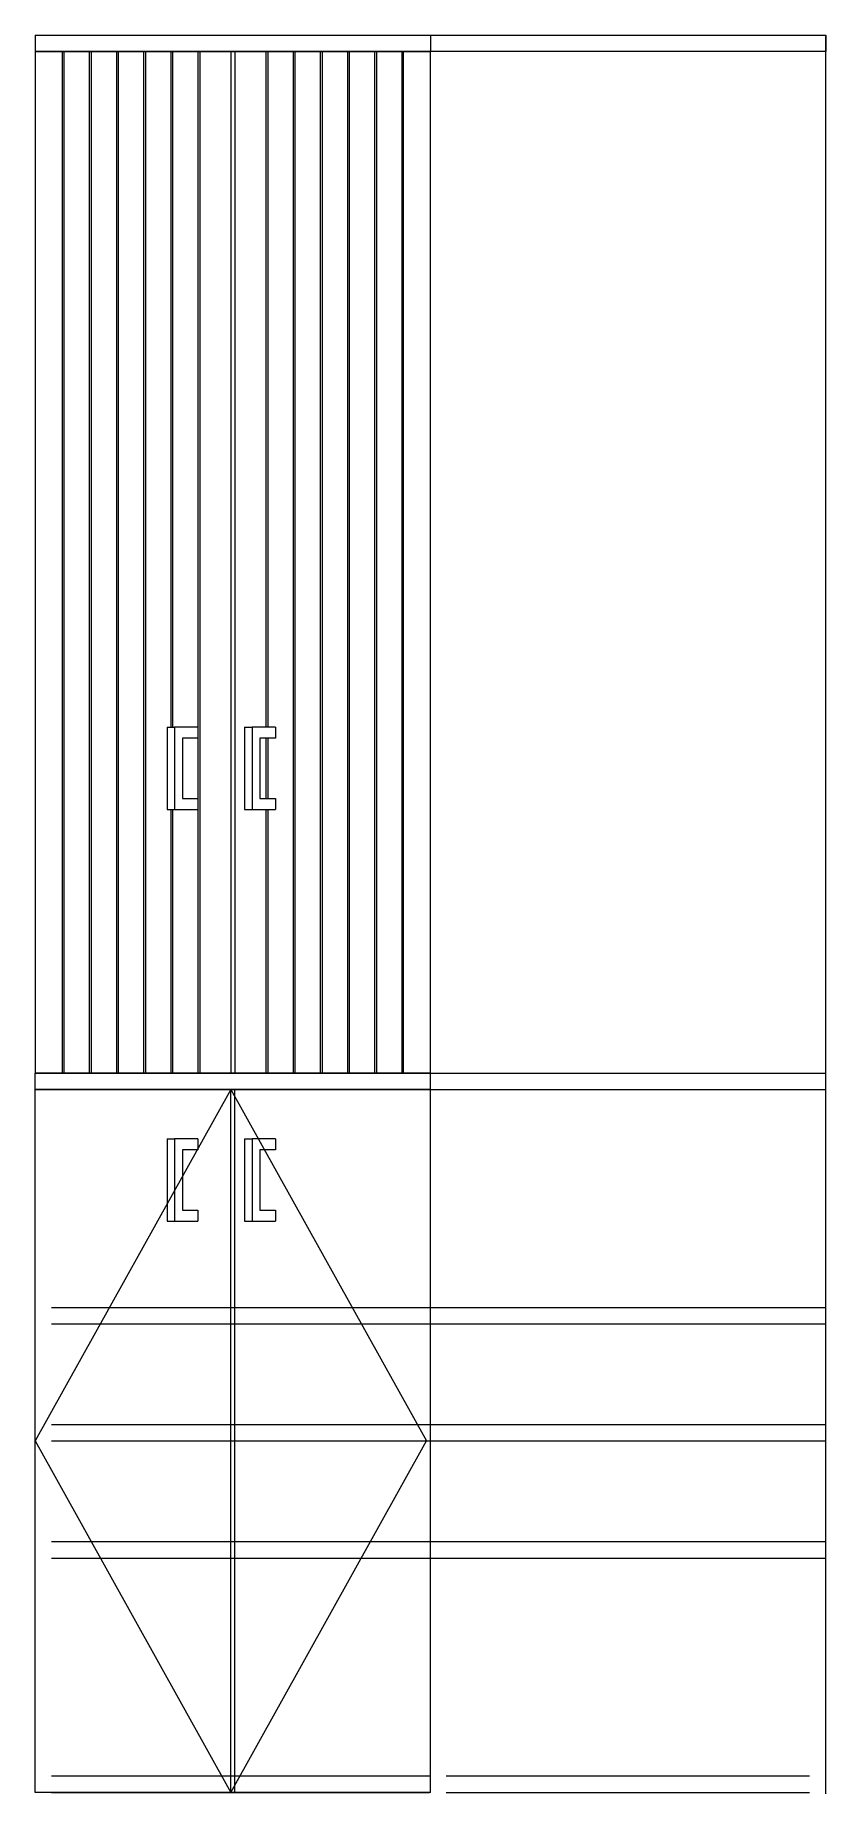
# Model space of a CAD drawing. Extents: x -36 to 0, y 3.9 to 84.
import ezdxf

# ---------------------------------------------------------------- set-up
doc = ezdxf.new("R2010")
doc.units = 0
doc.header["$MEASUREMENT"] = 0
doc.layers.get('0').update_dxf_attribs({"lineweight": 0})
doc.layers.add('G-PLAN-OTLN', color=6, linetype='Continuous', lineweight=9)

# ---------------------------------------------------------------- blocks, each defined once
blk = doc.blocks.new('HANDLE-VER-SQR-V1')
at = {"layer": 'G-PLAN-OTLN'}
for p, q in [((-29.997, 33.75), (-29.651, 33.75)), ((-29.997, 33.75), (-29.997, 30.001)), ((-28.591, 33.75), (-29.651, 33.75)), ((-29.651, 33.75), (-29.651, 30.001)), ((-28.591, 33.75), (-28.591, 33.251)), ((-28.591, 33.251), (-29.298, 33.251)), ((-29.298, 33.251), (-29.298, 30.5)), ((-29.298, 30.5), (-28.591, 30.5)), ((-28.591, 30.5), (-28.591, 30.001)), ((-29.997, 30.001), (-29.651, 30.001)), ((-29.651, 30.001), (-28.591, 30.001))]:
    blk.add_line(p, q, dxfattribs=at)
blk = doc.blocks.new('HANDLE-VER-SQR-V2')
at = {"layer": 'G-PLAN-OTLN'}
for p, q in [((-26.469, 33.75), (-26.124, 33.75)), ((-26.469, 33.75), (-26.469, 30.001)), ((-25.064, 33.75), (-26.124, 33.75)), ((-26.124, 33.75), (-26.124, 30.001)), ((-25.064, 33.75), (-25.064, 33.251)), ((-25.064, 33.251), (-25.771, 33.251)), ((-25.771, 33.251), (-25.771, 30.5)), ((-25.771, 30.5), (-25.064, 30.5)), ((-25.064, 30.5), (-25.064, 30.001)), ((-26.469, 30.001), (-26.124, 30.001)), ((-26.124, 30.001), (-25.064, 30.001))]:
    blk.add_line(p, q, dxfattribs=at)
blk = doc.blocks.new('HANDLE-VER-SQR-V3')
at = {"layer": 'G-PLAN-OTLN'}
for p, q in [((-29.997, 52.499), (-29.651, 52.499)), ((-29.997, 52.499), (-29.997, 48.75)), ((-28.591, 52.499), (-29.651, 52.499)), ((-29.651, 52.499), (-29.651, 48.75)), ((-28.591, 52.499), (-28.591, 52)), ((-28.591, 52), (-29.298, 52)), ((-29.298, 52), (-29.298, 49.249)), ((-29.298, 49.249), (-28.591, 49.249)), ((-28.591, 49.249), (-28.591, 48.75)), ((-29.997, 48.75), (-29.651, 48.75)), ((-29.651, 48.75), (-28.591, 48.75))]:
    blk.add_line(p, q, dxfattribs=at)
blk = doc.blocks.new('HANDLE-VER-SQR-V4')
at = {"layer": 'G-PLAN-OTLN'}
for p, q in [((-26.469, 52.499), (-26.124, 52.499)), ((-26.469, 52.499), (-26.469, 48.75)), ((-25.064, 52.499), (-26.124, 52.499)), ((-26.124, 52.499), (-26.124, 48.75)), ((-25.064, 52.499), (-25.064, 52)), ((-25.064, 52), (-25.771, 52)), ((-25.771, 52), (-25.771, 49.249)), ((-25.771, 49.249), (-25.064, 49.249)), ((-25.064, 49.249), (-25.064, 48.75)), ((-26.469, 48.75), (-26.124, 48.75)), ((-26.124, 48.75), (-25.064, 48.75))]:
    blk.add_line(p, q, dxfattribs=at)

msp = doc.modelspace()

# ---------------------------------------------------------------- linework, layer by layer
at = {"color": 7, "linetype": 'Continuous', "lineweight": 0}
for p, q in [((-36, 84), (-18, 84)), ((-36, 84), (-36, 83.25)), ((-18, 84), (0, 84)), ((-18, 84), (-18, 83.25)), ((0, 84), (0, 83.25)), ((0, 3.936), (0, 83.936)), ((-18, 83.25), (-36, 83.25)), ((-36, 83.25), (-34.778, 83.25)), ((-36, 83.25), (-36, 36.75)), ((-34.778, 83.25), (-34.69, 83.25)), ((-34.778, 83.25), (-34.778, 36.75)), ((-34.69, 83.25), (-33.541, 83.25)), ((-34.69, 83.25), (-34.69, 36.75)), ((-33.541, 83.25), (-33.452, 83.25)), ((-33.541, 83.25), (-33.541, 36.75)), ((-33.452, 83.25), (-32.303, 83.25)), ((-33.452, 83.25), (-33.452, 36.75)), ((-32.303, 83.25), (-32.215, 83.25)), ((-32.303, 83.25), (-32.303, 36.75)), ((-32.215, 83.25), (-31.066, 83.25)), ((-32.215, 83.25), (-32.215, 36.75)), ((-31.066, 83.25), (-30.977, 83.25)), ((-31.066, 83.25), (-31.066, 36.75)), ((-30.977, 83.25), (-29.828, 83.25)), ((-30.977, 83.25), (-30.977, 36.75)), ((-29.828, 83.25), (-29.74, 83.25)), ((-29.828, 83.25), (-29.828, 52.499)), ((-29.74, 83.25), (-28.591, 83.25)), ((-29.74, 83.25), (-29.74, 52.499)), ((-28.591, 83.25), (-28.503, 83.25)), ((-28.591, 83.25), (-28.591, 36.75)), ((-28.503, 83.25), (-27.088, 83.25)), ((-28.503, 83.25), (-28.503, 36.75)), ((-27.088, 83.25), (-26.912, 83.25)), ((-27.088, 83.25), (-27.088, 36.75)), ((-26.912, 83.25), (-25.497, 83.25)), ((-26.912, 83.25), (-26.912, 36.75)), ((-25.497, 83.25), (-25.409, 83.25)), ((-25.497, 83.25), (-25.497, 52.499)), ((-25.409, 83.25), (-24.26, 83.25)), ((-25.409, 83.25), (-25.409, 52.499)), ((-24.26, 83.25), (-24.172, 83.25)), ((-24.26, 83.25), (-24.26, 36.75)), ((-24.172, 83.25), (-23.023, 83.25)), ((-24.172, 83.25), (-24.172, 36.75)), ((-23.023, 83.25), (-22.934, 83.25)), ((-23.023, 83.25), (-23.023, 36.75)), ((-22.934, 83.25), (-21.785, 83.25)), ((-22.934, 83.25), (-22.934, 36.75)), ((-21.785, 83.25), (-21.697, 83.25)), ((-21.785, 83.25), (-21.785, 36.75)), ((-21.697, 83.25), (-20.548, 83.25)), ((-21.697, 83.25), (-21.697, 36.75)), ((-20.548, 83.25), (-20.459, 83.25)), ((-20.548, 83.25), (-20.548, 36.75)), ((-20.459, 83.25), (-19.31, 83.25)), ((-20.459, 83.25), (-20.459, 36.75)), ((-19.31, 83.25), (-19.222, 83.25)), ((-19.31, 83.25), (-19.31, 36.75)), ((-19.222, 83.25), (-18, 83.25)), ((-19.222, 36.75), (-19.222, 83.25)), ((0, 83.25), (-18, 83.25)), ((-18, 36.75), (-18, 83.25)), ((-25.497, 52), (-25.497, 49.249)), ((-25.409, 52), (-25.409, 49.249)), ((-29.828, 48.75), (-29.828, 36.75)), ((-29.74, 48.75), (-29.74, 36.75)), ((-25.497, 48.75), (-25.497, 36.75)), ((-25.409, 48.75), (-25.409, 36.75)), ((-36, 36.75), (-18, 36.75)), ((-36, 36), (-36, 36.75)), ((-34.778, 36.75), (-36, 36.75)), ((-34.69, 36.75), (-34.778, 36.75)), ((-33.541, 36.75), (-34.69, 36.75)), ((-33.452, 36.75), (-33.541, 36.75)), ((-32.303, 36.75), (-33.452, 36.75)), ((-32.215, 36.75), (-32.303, 36.75)), ((-31.066, 36.75), (-32.215, 36.75)), ((-30.977, 36.75), (-31.066, 36.75)), ((-29.828, 36.75), (-30.977, 36.75)), ((-29.74, 36.75), (-29.828, 36.75)), ((-28.591, 36.75), (-29.74, 36.75)), ((-28.503, 36.75), (-28.591, 36.75)), ((-27.088, 36.75), (-28.503, 36.75)), ((-26.912, 36.75), (-27.088, 36.75)), ((-25.497, 36.75), (-26.912, 36.75)), ((-25.409, 36.75), (-25.497, 36.75)), ((-24.26, 36.75), (-25.409, 36.75)), ((-24.172, 36.75), (-24.26, 36.75)), ((-23.023, 36.75), (-24.172, 36.75)), ((-22.934, 36.75), (-23.023, 36.75)), ((-21.785, 36.75), (-22.934, 36.75)), ((-21.697, 36.75), (-21.785, 36.75)), ((-20.548, 36.75), (-21.697, 36.75)), ((-20.459, 36.75), (-20.548, 36.75)), ((-19.31, 36.75), (-20.459, 36.75)), ((-19.222, 36.75), (-19.31, 36.75)), ((-18, 36.75), (-19.222, 36.75)), ((-18, 36), (-18, 36.75)), ((-18, 36), (-18, 36.75)), ((-18, 36.75), (0, 36.75)), ((-36, 36), (-27.088, 36)), ((-36, 4), (-36, 36)), ((-18, 36), (-36, 36)), ((-27.088, 36), (-36, 20)), ((-27.088, 36), (-26.912, 36)), ((-27.088, 4), (-27.088, 36)), ((-27.088, 36), (-18.177, 20)), ((-26.912, 36), (-18, 36)), ((-26.912, 4), (-26.912, 36)), ((-18, 4), (-18, 36)), ((-18, 36), (0, 36)), ((-35.25, 26.083), (0, 26.083)), ((-35.25, 25.333), (0, 25.333)), ((-35.25, 20.75), (0, 20.75)), ((-36, 20), (-27.088, 4)), ((-35.25, 20), (0, 20)), ((-27.088, 4), (-18.177, 20)), ((-35.25, 15.417), (0, 15.417)), ((-35.25, 14.667), (0, 14.667)), ((-35.25, 4.75), (-18.05, 4.75)), ((-17.282, 4.75), (-0.75, 4.75)), ((-27.088, 4), (-36, 4)), ((-35.25, 4), (-18.05, 4)), ((-26.912, 4), (-27.088, 4)), ((-18, 4), (-26.912, 4)), ((-17.282, 4), (-0.75, 4))]:
    msp.add_line(p, q, dxfattribs=at)

# ---------------------------------------------------------------- block references
at = {"color": 7, "linetype": 'Continuous'}
for name in ['HANDLE-VER-SQR-V3', 'HANDLE-VER-SQR-V4', 'HANDLE-VER-SQR-V1', 'HANDLE-VER-SQR-V2']:
    msp.add_blockref(name, (0, 0), dxfattribs=at)

doc.saveas('drawing.dxf')
